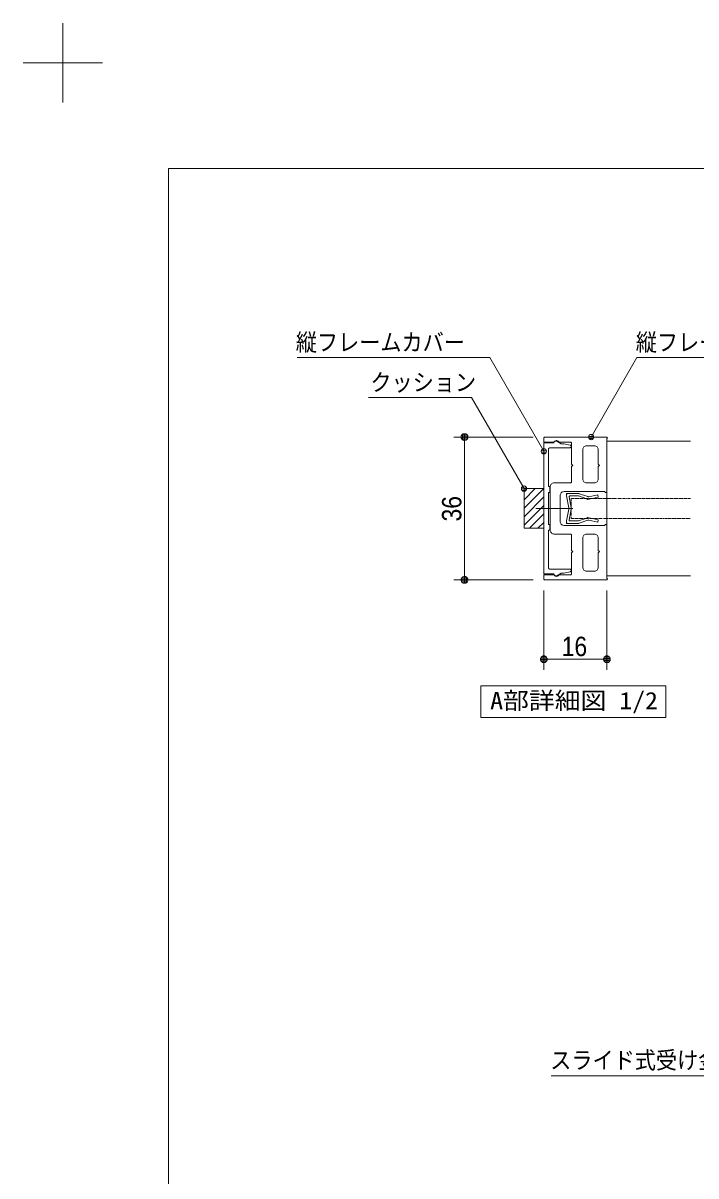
# Model space of a CAD drawing. Units: millimetres, scale not verified. Extents: x -6062 to 6062, y -3045 to 3045.
# Drawn here: x -6062 to -4790, y 866 to 3045 of the extents above; entities that cross this region are included whole.
import ezdxf
from ezdxf.enums import TextEntityAlignment as Align

# ---------------------------------------------------------------- set-up
doc = ezdxf.new("R2010")
doc.units = ezdxf.units.MM
doc.header["$LTSCALE"] = 20
doc.linetypes.add('DOUBLE_CHAIN1', pattern=[8.8, 5, -1, 0.6, -0.6, 0.6, -1])
for name, color, linetype, lineweight in [('0-1_0', 7, 'Continuous', 9), ('0-2_2寸法-3', 7, 'Continuous', 9), ('0-3_3一般', 7, 'Continuous', 9), ('0-4_1図面枠', 7, 'Continuous', 9), ('0-5_2寸法-1', 7, 'Continuous', 9)]:
    doc.layers.add(name, color=color, linetype=linetype, lineweight=lineweight)
doc.styles.add('ＭＳ ゴシック', font='')
doc.styles.add('ＭＳ Ｐゴシック', font='')
doc.styles.get('ＭＳ ゴシック').set_extended_font_data('MS Gothic')
doc.styles.get('ＭＳ Ｐゴシック').set_extended_font_data('MS PGothic')

# ---------------------------------------------------------------- blocks, each defined once
blk = doc.blocks.new('_Dot')
at = {"layer": '0-1_0'}
for p, q in [((-10, 0), (-20, 0)), ((9.78, 2), (-9.78, 2)), ((7.99, 6), (-7.99, 6)), ((9.16, -3.98), (-9.16, -3.98)), ((6, -7.98), (-6, -7.98))]:
    blk.add_line(p, q, dxfattribs=at)
for points in [[(10, 0), (9.92, 1.25), (9.69, 2.49), (9.3, 3.68), (8.76, 4.82), (8.09, 5.88), (7.29, 6.85), (6.37, 7.71), (5.36, 8.44), (4.26, 9.05), (3.09, 9.51), (1.87, 9.82), (0.63, 9.98), (-0.63, 9.98), (-1.87, 9.82), (-3.09, 9.51), (-4.26, 9.05), (-5.36, 8.44), (-6.37, 7.71), (-7.29, 6.85), (-8.09, 5.88), (-8.76, 4.82), (-9.3, 3.68), (-9.69, 2.49), (-9.92, 1.25), (-10, 0), (0, 0)], [(-10, 0), (-9.92, -1.25), (-9.69, -2.49), (-9.3, -3.68), (-8.76, -4.82), (-8.09, -5.88), (-7.29, -6.85), (-6.37, -7.71), (-5.36, -8.44), (-4.26, -9.05), (-3.09, -9.51), (-1.87, -9.82), (-0.63, -9.98), (0.63, -9.98), (1.87, -9.82), (3.09, -9.51), (4.26, -9.05), (5.36, -8.44), (6.37, -7.71), (7.29, -6.85), (8.09, -5.88), (8.76, -4.82), (9.3, -3.68), (9.69, -2.49), (9.92, -1.25), (10, 0), (0, 0)]]:
    blk.add_lwpolyline(points, close=True, dxfattribs=at)
blk = doc.blocks.new('グループ-36')
at = {"layer": '0-2_2寸法-3'}
blk.add_lwpolyline([(-61192.5, 34654.4), (-68192.5, 34654.4), (-68192.5, 35854.4), (-61192.5, 35854.4)], close=True, dxfattribs=at)
at = {"layer": '0-2_2寸法-3', "style": 'ＭＳ ゴシック', "width": 1.1}
blk.add_text('A部詳細図 1/2', height=650.9, dxfattribs=at).set_placement((-67839.4, 34772), align=Align.BOTTOM_LEFT)
blk = doc.blocks.new('グループ-70')
at = {"layer": '0-3_3一般'}
for p, q in [((-64955, 43071.9), (-64955, 43116.9)), ((-64910, 43116.9), (-64955, 43116.9)), ((-64955, 43026.9), (-64955, 43071.9)), ((-64955, 43026.9), (-64867.6, 42582.4)), ((-64910, 43116.9), (-64494.9, 43116.9)), ((-64858.2, 42991.3), (-64777.6, 42582.4)), ((-64828.8, 43026.9), (-64505, 43026.9)), ((-64190.7, 42920.9), (-64505, 43026.9)), ((-64475.7, 43112.5), (-64152.2, 43002.3)), ((-64190.7, 42920.9), (-64145, 42899.4)), ((-64152.2, 43002.3), (-64134, 42993.7)), ((-64095.6, 42909.8), (-64145, 42899.4)), ((-64114.2, 42997.9), (-64134, 42993.7)), ((-64955, 42081.9), (-64867.6, 42526.3)), ((-64858.2, 42117.5), (-64777.6, 42526.3)), ((-64955, 42036.9), (-64955, 42081.9)), ((-64955, 42036.9), (-64955, 41991.9)), ((-64910, 41991.9), (-64955, 41991.9)), ((-64494.9, 41991.9), (-64910, 41991.9)), ((-64828.8, 42081.9), (-64505, 42081.9)), ((-64505, 42081.9), (-64190.7, 42187.8)), ((-64152.2, 42106.4), (-64475.7, 41996.2)), ((-64190.7, 42187.8), (-64145, 42209.4)), ((-64152.2, 42106.4), (-64134, 42115)), ((-64095.6, 42198.9), (-64145, 42209.4)), ((-64114.2, 42110.8), (-64134, 42115))]:
    blk.add_line(p, q, dxfattribs=at)
at = {"layer": '0-3_3一般', "linetype": 'DOUBLE_CHAIN1'}
blk.add_lwpolyline([(-60260, 42929.4), (-64775, 42929.4), (-64775, 42179.4), (-60260, 42179.4)], dxfattribs=at)
at = {"layer": '0-3_3一般'}
for points in [[(-64114.2, 42997.9), (-63773.6, 43069.9), (-63755, 42981.9), (-64095.6, 42909.8)], [(-64095.6, 42198.9), (-63755, 42126.9), (-63773.6, 42038.8), (-64114.2, 42110.8)]]:
    blk.add_lwpolyline(points, dxfattribs=at)
for centre, radius, start, end in [((-64910, 43071.9), 45, 135, 180), ((-64910, 43071.9), 45, 90, 135), ((-64828.8, 42996.9), 30, 140.3825, 190.76501), ((-64828.8, 42996.9), 30, 90, 140.3825), ((-64494.9, 43071.9), 45, 77.36114, 90), ((-64494.9, 43071.9), 45, 64.72228, 77.36114), ((-64126.6, 43056.6), 150, 244.72228, 263.33323), ((-64126.6, 43056.6), 60, 244.72228, 263.33323), ((-64126.6, 43056.6), 150, 263.33323, 281.94418), ((-64126.6, 43056.6), 60, 263.33323, 281.94418), ((-65015, 42554.4), 150, 5.3825, 10.76501), ((-65015, 42554.4), 150, 349.23499, 354.6175), ((-65015, 42554.4), 150, 0, 5.3825), ((-65015, 42554.4), 150, 354.6175, 0), ((-64925, 42554.4), 150, 5.3825, 10.76501), ((-64925, 42554.4), 150, 349.23499, 354.6175), ((-64925, 42554.4), 150, 0, 5.3825), ((-64925, 42554.4), 150, 354.6175, 0), ((-64910, 42036.9), 45, 180, 225), ((-64910, 42036.9), 45, 225, 270), ((-64828.8, 42111.9), 30, 169.23499, 219.6175), ((-64828.8, 42111.9), 30, 219.6175, 270), ((-64494.9, 42036.9), 45, 270, 282.63886), ((-64494.9, 42036.9), 45, 282.63886, 295.27772), ((-64126.6, 42052.1), 150, 96.66677, 115.27772), ((-64126.6, 42052.1), 60, 96.66677, 115.27772), ((-64126.6, 42052.1), 150, 78.05582, 96.66677), ((-64126.6, 42052.1), 60, 78.05582, 96.66677)]:
    blk.add_arc(centre, radius, start, end, dxfattribs=at)
blk = doc.blocks.new('グループ-71')
at = {"layer": '0-3_3一般'}
for p, q in [((-64811.2, 44946.6), (-65060.4, 44996.4)), ((-64775, 44894.4), (-64775, 44902.5)), ((-65630, 43379.4), (-65630, 44804.4)), ((-65585, 44849.4), (-64820, 44849.4)), ((-65630, 41954.4), (-65630, 43154.4)), ((-65212.7, 42554.4), (-66112.7, 42554.4)), ((-65630, 40304.4), (-65630, 41729.4)), ((-64820, 40259.4), (-65585, 40259.4)), ((-65060.4, 40112.3), (-64811.2, 40162.1)), ((-64775, 40206.2), (-64775, 40214.4))]:
    blk.add_line(p, q, dxfattribs=at)
for points in [[(-65435, 45029.4), (-65810, 45029.4), (-65810, 40079.4), (-65435, 40079.4)], [(-65089.9, 44999.4), (-65158, 44999.4), (-65322.5, 45094.3)], [(-65630, 43154.4), (-65585, 43154.4), (-65585, 43379.4), (-65630, 43379.4)], [(-65630, 41729.4), (-65585, 41729.4), (-65585, 41954.4), (-65630, 41954.4)], [(-65322.5, 40014.4), (-65158, 40109.4), (-65089.9, 40109.4)]]:
    blk.add_lwpolyline(points, dxfattribs=at)
for centre, radius, start, end in [((-65360, 45029.4), 75, 120, 180), ((-65360, 45029.4), 75, 60, 120), ((-65089.9, 44849.4), 150, 84.34503, 90), ((-65089.9, 44849.4), 150, 78.69007, 84.34503), ((-64820, 44902.5), 45, 39.34503, 78.69007), ((-64820, 44894.4), 45, 315, 0), ((-64820, 44902.5), 45, 0, 39.34503), ((-65585, 44804.4), 45, 135, 180), ((-65585, 44804.4), 45, 90, 135), ((-64820, 44894.4), 45, 270, 315), ((-65585, 40304.4), 45, 180, 225), ((-65585, 40304.4), 45, 225, 270), ((-65089.9, 40259.4), 150, 270, 275.65497), ((-65089.9, 40259.4), 150, 275.65497, 281.30993), ((-64820, 40214.4), 45, 45, 90), ((-64820, 40206.2), 45, 281.30993, 320.65497), ((-64820, 40214.4), 45, 0, 45), ((-64820, 40206.2), 45, 320.65497, 0), ((-65360, 40079.4), 75, 180, 240), ((-65360, 40079.4), 75, 240, 300)]:
    blk.add_arc(centre, radius, start, end, dxfattribs=at)
blk = doc.blocks.new('グループ-72')
at = {"layer": '0-3_3一般'}
for p, q in [((-65810, 45059.4), (-65810, 45209.4)), ((-65442.2, 45059.4), (-65810, 45059.4)), ((-63440, 45254.4), (-65765, 45254.4)), ((-64805, 45059.4), (-65235.1, 45059.4)), ((-64760, 45014.4), (-64760, 44226.9)), ((-64190, 44924.4), (-63905, 44924.4)), ((-63425, 43184.4), (-63425, 45194.4)), ((-63410, 45220.3), (-63410, 45224.4)), ((-64340, 44774.4), (-64340, 43671.9)), ((-63755, 44774.4), (-63755, 44226.9)), ((-64715, 44181.9), (-64760, 44226.9)), ((-64760, 44136.9), (-64715, 44181.9)), ((-64760, 44136.9), (-64760, 43566.9)), ((-63710, 44181.9), (-63755, 44226.9)), ((-63755, 44136.9), (-63710, 44181.9)), ((-63755, 44136.9), (-63755, 43671.9)), ((-65570, 43371.9), (-65570, 41736.9)), ((-65420, 43521.9), (-64805, 43521.9)), ((-64190, 43521.9), (-63905, 43521.9)), ((-63470, 43154.4), (-63455, 43154.4)), ((-65195, 43041.9), (-65195, 42066.9)), ((-64715, 42554.4), (-65881.1, 42554.4)), ((-65045, 41916.9), (-63500, 41916.9)), ((-63500, 41916.9), (-63500, 41924.4)), ((-63470, 41954.4), (-63455, 41954.4)), ((-63425, 41924.4), (-63425, 39914.4)), ((-65420, 41586.9), (-64805, 41586.9)), ((-64760, 40971.9), (-64760, 41541.9)), ((-64340, 40334.4), (-64340, 41436.9)), ((-64190, 41586.9), (-63905, 41586.9)), ((-63755, 40971.9), (-63755, 41436.9)), ((-64715, 40926.9), (-64760, 40971.9)), ((-63710, 40926.9), (-63755, 40971.9)), ((-64760, 40881.9), (-64715, 40926.9)), ((-64760, 40094.4), (-64760, 40881.9)), ((-63755, 40881.9), (-63710, 40926.9)), ((-63755, 40334.4), (-63755, 40881.9)), ((-64190, 40184.4), (-63905, 40184.4)), ((-65442.2, 40049.4), (-65810, 40049.4)), ((-65810, 40049.4), (-65810, 39899.4)), ((-63440, 39854.4), (-65765, 39854.4)), ((-64805, 40049.4), (-65235.1, 40049.4)), ((-63410, 39888.4), (-63410, 39884.4))]:
    blk.add_line(p, q, dxfattribs=at)
blk.add_lwpolyline([(-65045, 43191.9), (-63500, 43191.9), (-63500, 43184.4)], dxfattribs=at)
for centre, radius, start, end in [((-65765, 45209.4), 45, 135, 180), ((-65765, 45209.4), 45, 90, 135), ((-65442.2, 45089.4), 30, 270, 298.12551), ((-65442.2, 45089.4), 30, 298.12551, 326.25101), ((-65330, 45014.4), 105, 85.81397, 146.25101), ((-65330, 45014.4), 105, 25.37693, 85.81397), ((-64805, 45014.4), 45, 45, 90), ((-64805, 45014.4), 45, 0, 45), ((-64190, 44774.4), 150, 135, 180), ((-64190, 44774.4), 150, 90, 135), ((-63905, 44774.4), 150, 45, 90), ((-63905, 44774.4), 150, 0, 45), ((-63440, 45224.4), 30, 45, 90), ((-63440, 45220.3), 30, 300, 330), ((-63440, 45224.4), 30, 0, 45), ((-63440, 45220.3), 30, 330, 0), ((-64190, 43671.9), 150, 180, 225), ((-63905, 43671.9), 150, 315, 0), ((-65420, 43371.9), 150, 135, 180), ((-65420, 43371.9), 150, 90, 135), ((-65045, 43041.9), 150, 135, 180), ((-65045, 43041.9), 150, 90, 135), ((-64805, 43566.9), 45, 270, 315), ((-64805, 43566.9), 45, 315, 0), ((-64190, 43671.9), 150, 225, 270), ((-63905, 43671.9), 150, 270, 315), ((-63470, 43184.4), 30, 180, 225), ((-63470, 43184.4), 30, 225, 270), ((-63455, 43184.4), 30, 270, 315), ((-63455, 43184.4), 30, 315, 0), ((-65045, 42066.9), 150, 180, 225), ((-65045, 42066.9), 150, 225, 270), ((-63470, 41924.4), 30, 135, 180), ((-63470, 41924.4), 30, 90, 135), ((-63455, 41924.4), 30, 45, 90), ((-63455, 41924.4), 30, 0, 45), ((-65420, 41736.9), 150, 180, 225), ((-65420, 41736.9), 150, 225, 270), ((-64805, 41541.9), 45, 45, 90), ((-64805, 41541.9), 45, 0, 45), ((-64190, 41436.9), 150, 135, 180), ((-64190, 41436.9), 150, 90, 135), ((-63905, 41436.9), 150, 45, 90), ((-63905, 41436.9), 150, 0, 45), ((-64805, 40094.4), 45, 315, 0), ((-64190, 40334.4), 150, 180, 225), ((-64190, 40334.4), 150, 225, 270), ((-63905, 40334.4), 150, 270, 315), ((-63905, 40334.4), 150, 315, 0), ((-65765, 39899.4), 45, 180, 225), ((-65765, 39899.4), 45, 225, 270), ((-65442.2, 40019.4), 30, 61.87449, 90), ((-65442.2, 40019.4), 30, 33.74899, 61.87449), ((-65330, 40094.4), 105, 213.74899, 274.18603), ((-65330, 40094.4), 105, 274.18603, 334.62307), ((-64805, 40094.4), 45, 270, 315), ((-63440, 39884.4), 30, 270, 315), ((-63440, 39888.4), 30, 30, 60), ((-63440, 39884.4), 30, 315, 0), ((-63440, 39888.4), 30, 0, 30)]:
    blk.add_arc(centre, radius, start, end, dxfattribs=at)
blk.add_blockref('グループ-71', (0, 0), dxfattribs=at)
blk = doc.blocks.new('グループ-73')
at = {"layer": '0-3_3一般'}
blk.add_lwpolyline([(-60260, 40004.4), (-63425, 40004.4), (-63425, 45104.4), (-60260, 45104.4)], dxfattribs=at)
blk = doc.blocks.new('グループ-74')
at = {"layer": '0-3_3一般'}
for p, q in [((-66560, 43200), (-66455.6, 43304.4)), ((-66560, 42880), (-66135.6, 43304.4)), ((-66560, 42560), (-65815.6, 43304.4)), ((-66560, 42240), (-65810, 42990)), ((-66560, 41920), (-65810, 42670)), ((-66355.6, 41804.4), (-65810, 42350)), ((-66035.6, 41804.4), (-65810, 42030))]:
    blk.add_line(p, q, dxfattribs=at)
blk.add_lwpolyline([(-66560, 43304.4), (-65810, 43304.4), (-65810, 41804.4), (-66560, 41804.4)], close=True, dxfattribs=at)
blk.add_lwpolyline([(-66560, 43304.4), (-65810, 43304.4), (-65810, 41804.4), (-66560, 41804.4)], close=True, dxfattribs=at)
for name in ['グループ-72', 'グループ-73', 'グループ-70']:
    blk.add_blockref(name, (0, 0), dxfattribs=at)
blk = doc.blocks.new('グループ-80')
at = {"layer": '0-4_1図面枠'}
for p, q in [((-84000, 57900), (-84000, 60900)), ((-85500, 59400), (-82500, 59400))]:
    blk.add_line(p, q, dxfattribs=at)
blk = doc.blocks.new('グループ-82')
at = {"layer": '0-4_1図面枠'}
blk.add_lwpolyline([(-80000, 55400), (80000, 55400), (80000, -55400), (-80000, -55400)], close=True, dxfattribs=at)
blk = doc.blocks.new('図面枠')
at = {"layer": '0-4_1図面枠'}
for name in ['グループ-80', 'グループ-82']:
    blk.add_blockref(name, (0, 0), dxfattribs=at)

msp = doc.modelspace()

# ---------------------------------------------------------------- linework, layer by layer
at = {"layer": '0-2_2寸法-3'}
for p, q in [((-4988.39, 2267.71), (-4988.73, 2267.71)), ((-4988.39, 2267.71), (-4988.73, 2267.71)), ((-4983.67, 2263.71), (-4993.46, 2263.71)), ((-4984.57, 2259.71), (-4992.56, 2259.71)), ((-5073.11, 2236.71), (-5082.89, 2236.71)), ((-5074, 2232.71), (-5082, 2232.71)), ((-5077.83, 2240.71), (-5078.17, 2240.71)), ((-5077.83, 2240.71), (-5078.17, 2240.71)), ((-5110.61, 2166.21), (-5120.39, 2166.21)), ((-5111.5, 2162.21), (-5119.5, 2162.21)), ((-5115.33, 2170.21), (-5115.67, 2170.21)), ((-5115.33, 2170.21), (-5115.67, 2170.21))]:
    msp.add_line(p, q, dxfattribs=at)
for points in [[(-5078, 2235.72), (-5180.19, 2412.72), (-5544.63, 2412.72)], [(-4988.56, 2262.72), (-4901.96, 2412.72), (-4675.08, 2412.72)], [(-5115.5, 2165.22), (-5215.09, 2337.72), (-5409.18, 2337.72)], [(-4560.36, 1227.84), (-4659.67, 1055.84), (-5064.04, 1055.84)]]:
    msp.add_lwpolyline(points, dxfattribs=at)
for centre in [(-4988.56, 2262.72), (-4988.56, 2262.72), (-5078, 2235.72), (-5078, 2235.72), (-5115.5, 2165.22), (-5115.5, 2165.22)]:
    msp.add_circle(centre, 5.01, dxfattribs=at)
at = {"layer": '0-5_2寸法-1'}
for p, q in [((-5098, 2262.72), (-5248, 2262.72)), ((-5228, 2250.01), (-5228, 2005.43)), ((-5098, 1992.72), (-5248, 1992.72)), ((-5078, 1972.72), (-5078, 1822.72)), ((-4958.75, 1972.72), (-4958.75, 1822.72)), ((-5065.29, 1842.72), (-4971.46, 1842.72))]:
    msp.add_line(p, q, dxfattribs=at)

# ---------------------------------------------------------------- block references
at = {"layer": '0-2_2寸法-3', "xscale": 0.05, "yscale": 0.05}
msp.add_blockref('グループ-36', (-1787.5, 0), dxfattribs=at)
at = {"layer": '0-3_3一般', "xscale": 0.05, "yscale": 0.05}
msp.add_blockref('グループ-74', (-1787.5, 0), dxfattribs=at)
at = {"layer": '0-4_1図面枠', "xscale": 0.05, "yscale": 0.05}
msp.add_blockref('図面枠', (-1787.5, 0), dxfattribs=at)
at = {"layer": '0-5_2寸法-1', "xscale": 0.6356201, "yscale": 0.6356201}
for p, rotation in [((-5228, 2262.72), 90), ((-5228, 1992.72), 270), ((-5078, 1842.72), 180)]:
    msp.add_blockref('_Dot', p, dxfattribs=dict(at, rotation=rotation))
msp.add_blockref('_Dot', (-4958.75, 1842.72), dxfattribs=at)

# ---------------------------------------------------------------- texts
at = {"layer": '0-2_2寸法-3', "style": 'ＭＳ ゴシック', "width": 0.9}
for s, p in [('縦フレームカバー', (-5546.93, 2415.69)), ('縦フレーム', (-4904.26, 2415.69)), ('クッション', (-5405.84, 2340.11)), ('スライド式受け金具', (-5065.97, 1059.19))]:
    msp.add_text(s, height=32.55, dxfattribs=at).set_placement(p, align=Align.BOTTOM_LEFT)
at = {"layer": '0-5_2寸法-1', "style": 'ＭＳ Ｐゴシック', "width": 0.9}
msp.add_text('36', height=36.66, rotation=90, dxfattribs=at).set_placement((-5222.94, 2103.23), align=Align.BOTTOM_LEFT)
msp.add_text('16', height=36.66, dxfattribs=at).set_placement((-5044.2, 1837.76), align=Align.BOTTOM_LEFT)

doc.saveas('drawing.dxf')
